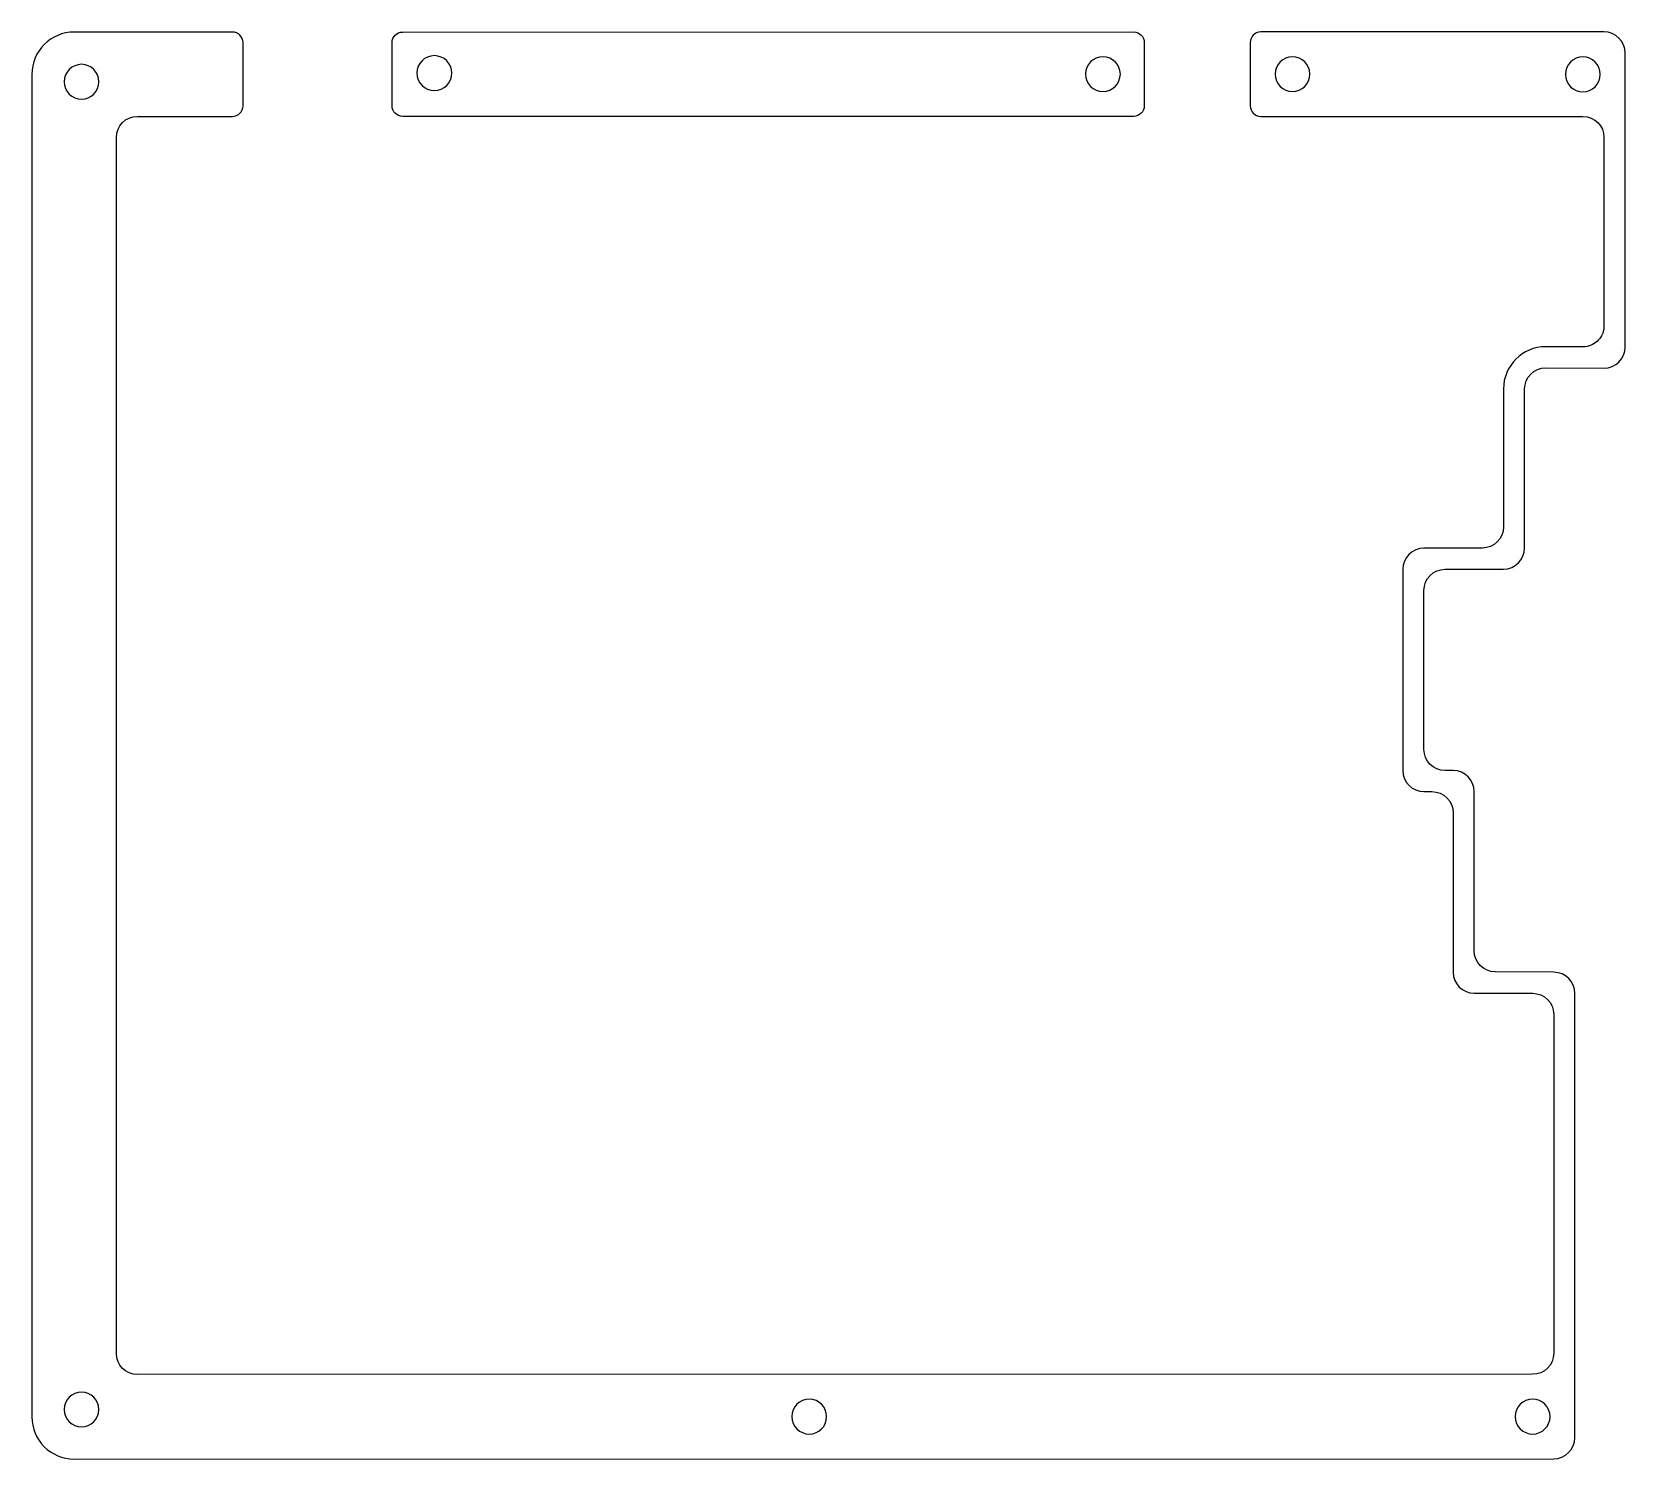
# Model space of a CAD drawing. Header units: inches. Extents: x 75 to 226, y -218 to -83.
import ezdxf

# ---------------------------------------------------------------- set-up
doc = ezdxf.new("R2010")
doc.units = ezdxf.units.IN
doc.header["$MEASUREMENT"] = 0
doc.layers.add('Layer 1', color=7, linetype='Continuous')

# ---------------------------------------------------------------- blocks, each defined once
blk = doc.blocks.new('block 2')
at = {"layer": 'Layer 1', "color": 185, "lineweight": 25, "true_color": 0x62449b}
for points, knots in [([(222.33, -112.38), (222.09, -112.48), (221.83, -112.54), (221.55, -112.54), (221.55, -112.54), (218.05, -112.52), (218.05, -112.52), (215.83, -112.52), (214.04, -114.32), (214.04, -116.52), (214.04, -116.52), (214.04, -129.57), (214.04, -129.57), (214.04, -130.67), (213.14, -131.57), (212.04, -131.57), (212.04, -131.57), (206.51, -131.58), (206.51, -131.58), (205.4, -131.59), (204.51, -132.48), (204.51, -133.58), (204.51, -133.58), (204.51, -152.63), (204.51, -152.63), (204.51, -153.74), (205.41, -154.63), (206.51, -154.63), (206.51, -154.63), (207.27, -154.63), (207.27, -154.63), (208.38, -154.63), (209.27, -155.53), (209.27, -156.63), (209.27, -156.63), (209.27, -169.69), (209.27, -169.69), (209.27, -169.69), (209.27, -171.71), (209.27, -171.71), (209.27, -172.82), (210.17, -173.71), (211.27, -173.71), (211.27, -173.71), (216.81, -173.71), (216.81, -173.71), (217.91, -173.72), (218.8, -174.61), (218.8, -175.71), (218.8, -175.71), (218.8, -207.78), (218.8, -207.78), (218.8, -208.89), (217.9, -209.78), (216.8, -209.78), (216.8, -209.78), (84.68, -209.8), (84.68, -209.8), (83.58, -209.8), (82.69, -208.91), (82.69, -207.81), (82.69, -192.65), (82.69, -112.06), (82.69, -92.72), (82.69, -91.61), (83.58, -90.72), (84.68, -90.72), (84.68, -90.72), (93.68, -90.72), (93.68, -90.72), (94.23, -90.72), (94.68, -90.27), (94.68, -89.72), (94.68, -89.72), (94.68, -83.74), (94.68, -83.74), (94.68, -83.19), (94.23, -82.74), (93.68, -82.74), (93.68, -82.74), (78.69, -82.74), (78.69, -82.74), (76.48, -82.74), (74.69, -84.53), (74.69, -86.74), (74.69, -86.74), (74.69, -213.8), (74.69, -213.8), (74.69, -216.01), (76.48, -217.8), (78.69, -217.8), (78.69, -217.8), (218.8, -217.78), (218.8, -217.78), (219.9, -217.77), (220.8, -216.88), (220.8, -215.78), (220.8, -215.78), (220.8, -173.72), (220.8, -173.72), (220.8, -172.62), (219.91, -171.73), (218.81, -171.72), (218.81, -171.72), (213.26, -171.69), (213.26, -171.69), (212.16, -171.69), (211.27, -170.79), (211.27, -169.69), (211.27, -169.69), (211.27, -154.63), (211.27, -154.63), (211.27, -153.53), (210.38, -152.63), (209.27, -152.63), (209.27, -152.63), (208.51, -152.63), (208.51, -152.63), (207.41, -152.63), (206.51, -151.74), (206.51, -150.63), (206.51, -150.63), (206.51, -135.58), (206.51, -135.58), (206.51, -134.48), (207.4, -133.58), (208.51, -133.58), (208.51, -133.58), (214.04, -133.57), (214.04, -133.57), (215.14, -133.56), (216.04, -132.67), (216.04, -131.57), (216.04, -131.57), (216.04, -116.52), (216.04, -116.52), (216.04, -115.41), (216.94, -114.52), (218.05, -114.52), (218.05, -114.52), (223.55, -114.55), (223.55, -114.55), (224.66, -114.55), (225.56, -113.66), (225.56, -112.55), (225.56, -112.55), (225.56, -84.72), (225.56, -84.72), (225.56, -83.62), (224.67, -82.72), (223.56, -82.72), (223.56, -82.72), (191.06, -82.73), (191.06, -82.73), (190.5, -82.73), (190.06, -83.17), (190.06, -83.73), (190.06, -83.73), (190.06, -89.72), (190.06, -89.72), (190.06, -90.27), (190.5, -90.72), (191.06, -90.72), (191.06, -90.72), (221.56, -90.72), (221.56, -90.72), (222.67, -90.72), (223.56, -91.62), (223.56, -92.72), (223.56, -92.72), (223.56, -110.54), (223.56, -110.54), (223.56, -110.68), (223.55, -110.81), (223.52, -110.94)], [0, 0, 0, 0, 1, 1, 1, 2, 2, 2, 3, 3, 3, 4, 4, 4, 5, 5, 5, 6, 6, 6, 7, 7, 7, 8, 8, 8, 9, 9, 9, 10, 10, 10, 11, 11, 11, 12, 12, 12, 13, 13, 13, 14, 14, 14, 15, 15, 15, 16, 16, 16, 17, 17, 17, 18, 18, 18, 19, 19, 19, 20, 20, 20, 21, 21, 21, 22, 22, 22, 23, 23, 23, 24, 24, 24, 25, 25, 25, 26, 26, 26, 27, 27, 27, 28, 28, 28, 29, 29, 29, 30, 30, 30, 31, 31, 31, 32, 32, 32, 33, 33, 33, 34, 34, 34, 35, 35, 35, 36, 36, 36, 37, 37, 37, 38, 38, 38, 39, 39, 39, 40, 40, 40, 41, 41, 41, 42, 42, 42, 43, 43, 43, 44, 44, 44, 45, 45, 45, 46, 46, 46, 47, 47, 47, 48, 48, 48, 49, 49, 49, 50, 50, 50, 51, 51, 51, 52, 52, 52, 53, 53, 53, 54, 54, 54, 55, 55, 55, 56, 56, 56, 57, 57, 57, 58, 58, 58, 58]), ([(179.03, -82.73), (179.03, -82.73), (109.8, -82.74), (109.8, -82.74), (109.24, -82.74), (108.8, -83.19), (108.8, -83.74), (108.8, -83.74), (108.8, -89.72), (108.8, -89.72), (108.8, -90.27), (109.24, -90.72), (109.8, -90.72), (109.8, -90.72), (179.03, -90.72), (179.03, -90.72), (179.58, -90.72), (180.03, -90.27), (180.03, -89.72), (180.03, -89.72), (180.03, -83.73), (180.03, -83.73), (180.03, -83.17), (179.58, -82.73), (179.03, -82.73)], [0, 0, 0, 0, 1, 1, 1, 2, 2, 2, 3, 3, 3, 4, 4, 4, 5, 5, 5, 6, 6, 6, 7, 7, 7, 8, 8, 8, 8])]:
    blk.add_open_spline(points, degree=3, knots=knots, dxfattribs=at)
for points in [[(223.32, -111.49), (223.1, -111.89), (222.75, -112.21), (222.33, -112.38)], [(223.52, -110.94), (223.48, -111.14), (223.41, -111.32), (223.32, -111.49)]]:
    blk.add_open_spline(points, degree=3, dxfattribs=at)

msp = doc.modelspace()

# ---------------------------------------------------------------- linework, layer by layer
at = {"layer": 'Layer 1', "color": 193, "lineweight": 25, "true_color": 0x9877b5}
for points in [[(81.04, -87.44), (81.04, -88.35), (80.3, -89.09), (79.39, -89.09), (78.48, -89.09), (77.74, -88.35), (77.74, -87.44), (77.74, -86.53), (78.48, -85.79), (79.39, -85.79), (80.3, -85.79), (81.04, -86.53), (81.04, -87.44)], [(114.45, -86.62), (114.45, -87.53), (113.71, -88.27), (112.8, -88.27), (111.89, -88.27), (111.15, -87.53), (111.15, -86.62), (111.15, -85.71), (111.89, -84.97), (112.8, -84.97), (113.71, -84.97), (114.45, -85.71), (114.45, -86.62)], [(177.76, -86.72), (177.76, -87.63), (177.02, -88.37), (176.11, -88.37), (175.19, -88.37), (174.46, -87.63), (174.46, -86.72), (174.46, -85.81), (175.19, -85.07), (176.11, -85.07), (177.02, -85.07), (177.76, -85.81), (177.76, -86.72)], [(195.71, -86.72), (195.71, -87.63), (194.97, -88.37), (194.06, -88.37), (193.15, -88.37), (192.41, -87.63), (192.41, -86.72), (192.41, -85.81), (193.15, -85.07), (194.06, -85.07), (194.97, -85.07), (195.71, -85.81), (195.71, -86.72)], [(223.21, -86.74), (223.21, -87.65), (222.47, -88.39), (221.56, -88.39), (220.65, -88.39), (219.91, -87.65), (219.91, -86.74), (219.91, -85.83), (220.65, -85.09), (221.56, -85.09), (222.47, -85.09), (223.21, -85.83), (223.21, -86.74)], [(81.04, -213.11), (81.04, -214.02), (80.3, -214.76), (79.39, -214.76), (78.48, -214.76), (77.74, -214.02), (77.74, -213.11), (77.74, -212.19), (78.48, -211.46), (79.39, -211.46), (80.3, -211.46), (81.04, -212.19), (81.04, -213.11)], [(149.95, -213.78), (149.95, -214.69), (149.21, -215.43), (148.3, -215.43), (147.39, -215.43), (146.65, -214.69), (146.65, -213.78), (146.65, -212.87), (147.39, -212.13), (148.3, -212.13), (149.21, -212.13), (149.95, -212.87), (149.95, -213.78)], [(218.45, -213.78), (218.45, -214.69), (217.71, -215.43), (216.8, -215.43), (215.89, -215.43), (215.15, -214.69), (215.15, -213.78), (215.15, -212.87), (215.89, -212.13), (216.8, -212.13), (217.71, -212.13), (218.45, -212.87), (218.45, -213.78)]]:
    msp.add_open_spline(points, degree=3, knots=[0, 0, 0, 0, 1, 1, 1, 2, 2, 2, 3, 3, 3, 4, 4, 4, 4], dxfattribs=at)

# ---------------------------------------------------------------- block references
at = {"layer": 'Layer 1'}
msp.add_blockref('block 2', (0, 0), dxfattribs=at)

doc.saveas('drawing.dxf')
